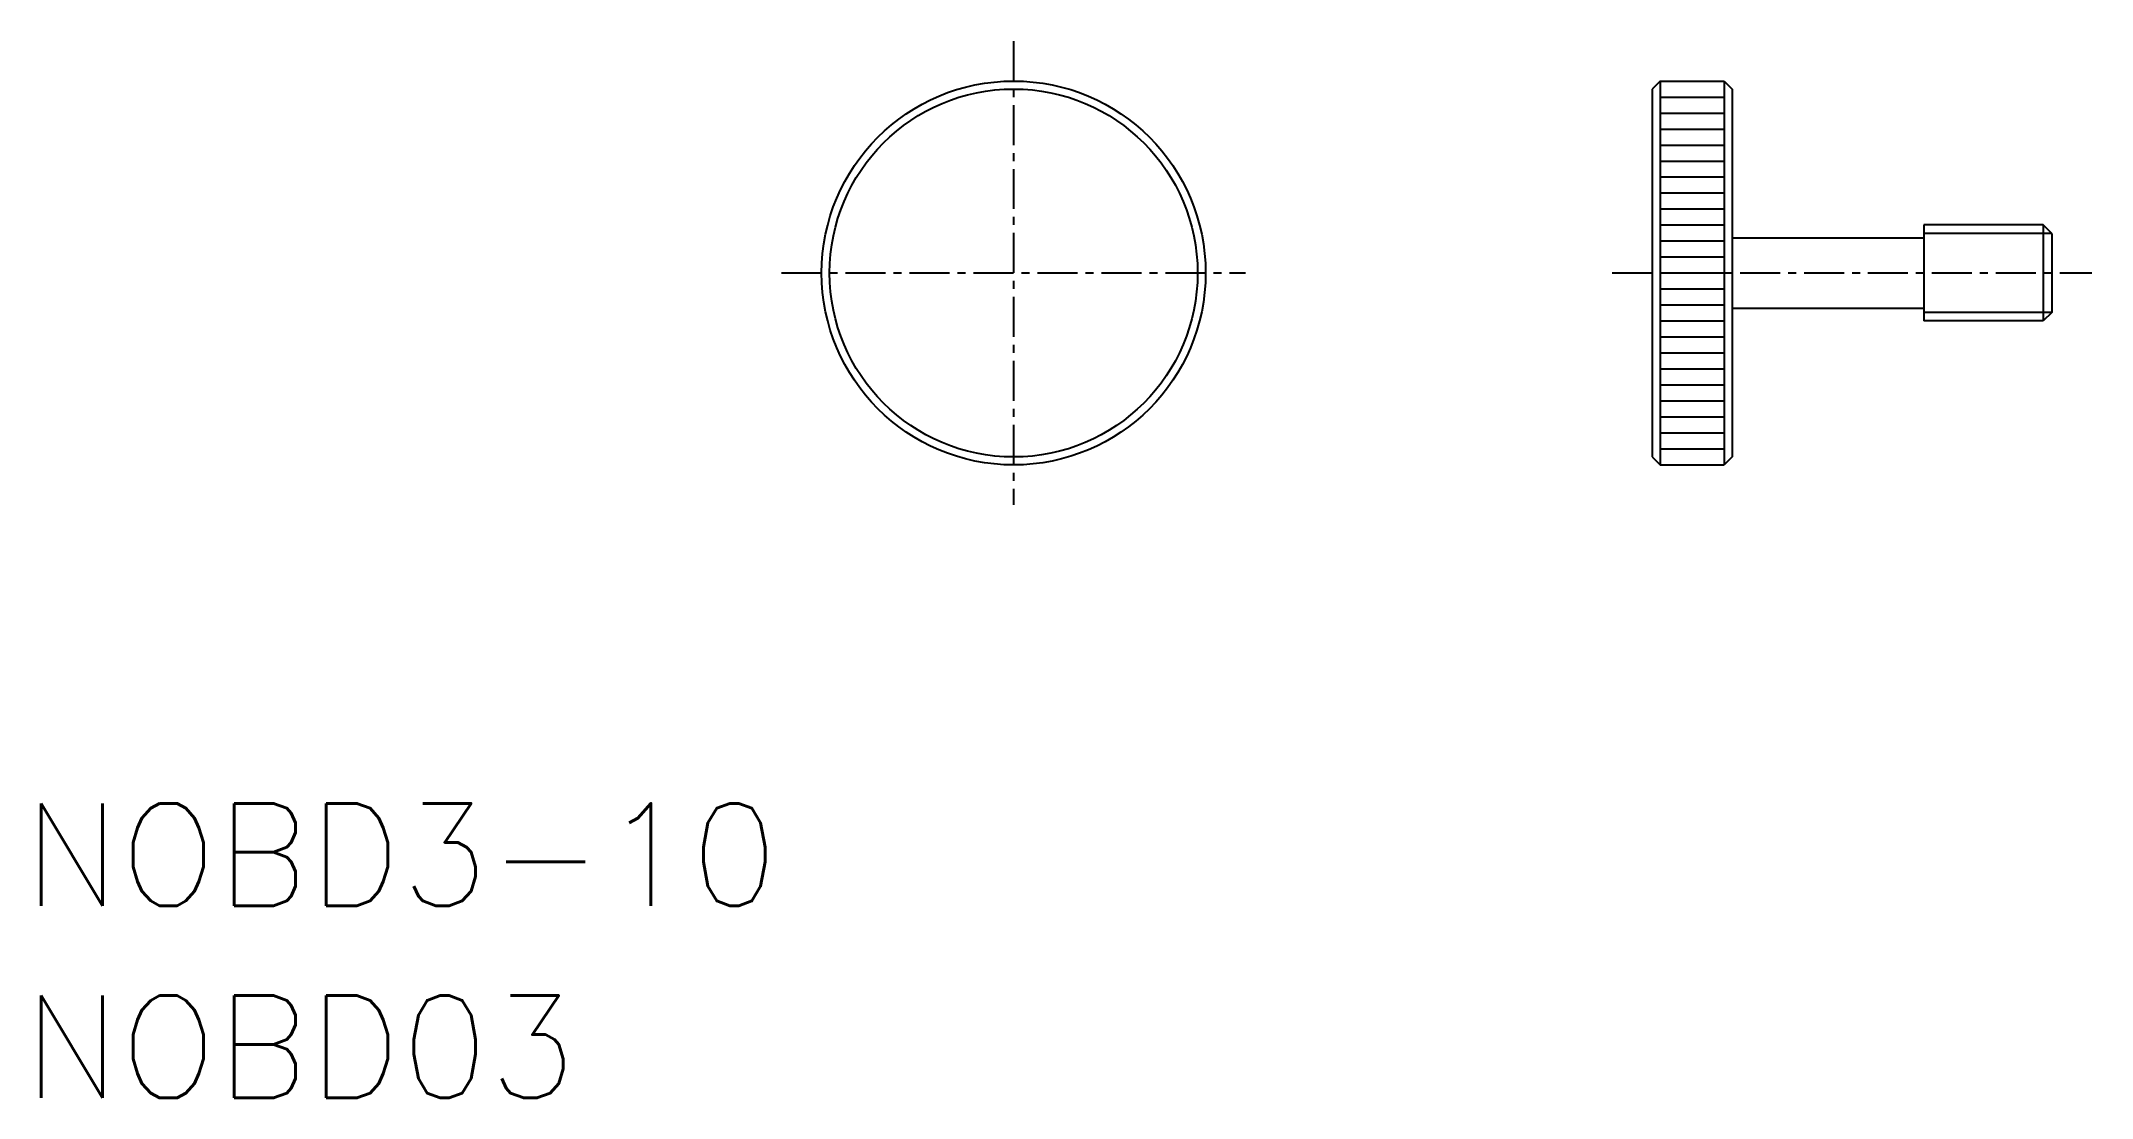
# Model space of a CAD drawing. Extents: x -30.4 to 33.7, y -25.8 to 7.2.
import ezdxf

# ---------------------------------------------------------------- set-up
doc = ezdxf.new("R2010")
doc.units = 0
doc.linetypes.add('CENTER', pattern=[2, 1.25, -0.25, 0.25, -0.25])
doc.layers.get('0').update_dxf_attribs({"linetype": 'CONTINUOUS'})
doc.layers.add('CENTER', color=1, linetype='CENTER')
doc.styles.get("Standard").update_dxf_attribs({"font": 'txt.shx', "bigfont": 'bigfont.shx'})

msp = doc.modelspace()

# ---------------------------------------------------------------- linework, layer by layer
at = {"color": 7, "linetype": 'CONTINUOUS'}
for p, q in [((20.203, 6), (19.953, 5.75)), ((20.203, 6), (22.203, 6)), ((20.203, 6), (20.203, -6)), ((20.203, 6), (22.203, 6)), ((22.203, 6), (22.453, 5.75)), ((22.203, 6), (22.203, -6)), ((19.953, 5.75), (19.953, -5.75)), ((20.203, 5.5), (22.203, 5.5)), ((22.453, 5.75), (22.453, -5.75)), ((20.203, 5), (22.203, 5)), ((20.203, 4.5), (22.203, 4.5)), ((20.203, 4), (22.203, 4)), ((20.203, 3.5), (22.203, 3.5)), ((20.203, 3), (22.203, 3)), ((20.203, 2.5), (22.203, 2.5)), ((20.203, 2), (22.203, 2)), ((20.203, 1.5), (22.203, 1.5)), ((28.453, 1.5), (28.453, -1.5)), ((32.183, 1.5), (28.453, 1.5)), ((32.453, 1.229), (32.183, 1.5)), ((32.183, 1.5), (32.183, -1.5)), ((20.203, 1), (22.203, 1)), ((22.453, 1.1), (28.453, 1.1)), ((32.453, 1.229), (32.453, -1.23)), ((20.203, 0.5), (22.203, 0.5)), ((20.203, 0), (22.203, 0)), ((20.203, -0.5), (22.203, -0.5)), ((20.203, -1), (22.203, -1)), ((22.453, -1.1), (28.453, -1.1)), ((32.453, -1.23), (32.183, -1.5)), ((20.203, -1.5), (22.203, -1.5)), ((32.183, -1.5), (28.453, -1.5)), ((20.203, -2), (22.203, -2)), ((20.203, -2.5), (22.203, -2.5)), ((20.203, -3), (22.203, -3)), ((20.203, -3.5), (22.203, -3.5)), ((20.203, -4), (22.203, -4)), ((20.203, -4.5), (22.203, -4.5)), ((20.203, -5), (22.203, -5)), ((19.953, -5.75), (20.203, -6)), ((20.203, -5.5), (22.203, -5.5)), ((22.453, -5.75), (22.203, -6)), ((20.203, -6), (22.203, -6))]:
    msp.add_line(p, q, dxfattribs=at)
at = {"color": 3, "linetype": 'CONTINUOUS'}
for p, q in [((32.453, 1.229), (28.453, 1.229)), ((32.453, -1.23), (28.453, -1.23))]:
    msp.add_line(p, q, dxfattribs=at)
at = {"color": 7, "linetype": 'CONTINUOUS'}
for radius in [6, 5.75]:
    msp.add_circle((0, 0), radius, dxfattribs=at)
at = {"layer": 'CENTER', "color": 1, "linetype": 'CENTER'}
for p, q in [((0, 7.25), (0, -7.25)), ((-7.25, 0), (7.25, 0)), ((18.703, 0), (33.703, 0))]:
    msp.add_line(p, q, dxfattribs=at)

# ---------------------------------------------------------------- texts
at = {"color": 7, "linetype": 'CONTINUOUS'}
for s, p in [('NOBD3-10', (-30.947, -19.778)), ('NOBD03', (-30.947, -25.785))]:
    msp.add_text(s, height=3.2, dxfattribs=at).set_placement(p)

doc.saveas('drawing.dxf')
